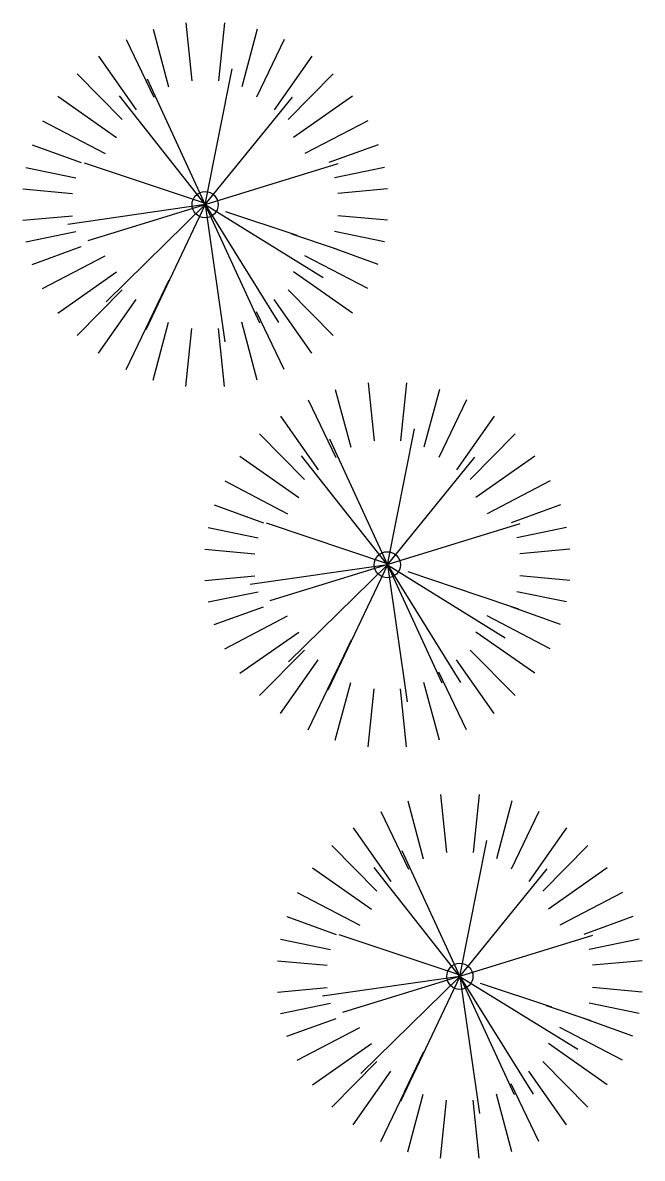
# Model space of a CAD drawing. Header units: inches. Extents: x 675 to 51927, y 19035 to 68555.
# Drawn here: x 5085 to 7492, y 39484 to 43899 of the extents above; entities that cross this region are included whole.
import ezdxf

# ---------------------------------------------------------------- set-up
doc = ezdxf.new("R2010")
doc.units = ezdxf.units.IN
doc.header["$LTSCALE"] = 0.5
doc.header["$MEASUREMENT"] = 0
doc.layers.add('00 plants', color=87, linetype='Continuous')

msp = doc.modelspace()

# ---------------------------------------------------------------- linework, layer by layer
at = {"layer": '00 plants'}
for p, q in [((5718.7, 43898.6), (5742.3, 43673.2)), ((5868.5, 43898.6), (5844.9, 43673.2)), ((5591.4, 43873.2), (5651.5, 43648.8)), ((5995.8, 43873.2), (5935.7, 43648.8)), ((5486.6, 43832.8), (5594, 43608.6)), ((6100.6, 43832.8), (5993.2, 43608.6)), ((5378.9, 43769.1), (5525.1, 43560.3)), ((6208.3, 43769.1), (6062.1, 43560.3)), ((5793.6, 43191.3), (5899.1, 43719.8)), ((5296.7, 43700.2), (5471.6, 43522.9)), ((5568.5, 43681), (6004.8, 42731.9)), ((6290.5, 43700.2), (6115.6, 43522.9)), ((5221, 43613.1), (5449.8, 43452.8)), ((5793.6, 43191.3), (5460.5, 43614.9)), ((5793.6, 43191.3), (6133.3, 43609.7)), ((6366.2, 43613.1), (6137.4, 43452.8)), ((5161.7, 43517.6), (5405.7, 43389.7)), ((6425.5, 43517.6), (6181.5, 43389.7)), ((5121.5, 43424), (5312.5, 43354.5)), ((6465.7, 43424), (6274.7, 43354.5)), ((5323.2, 43354.2), (5801.1, 43194.1)), ((5097.2, 43335.7), (5291.2, 43296)), ((6308.7, 43349.9), (5337.4, 43050.8)), ((6490, 43335.7), (6296, 43296)), ((5085, 43252.2), (5278.6, 43234.2)), ((6502.2, 43252.2), (6308.6, 43234.2)), ((5793.6, 43191.3), (5260.2, 43114.4)), ((5793.6, 43191.3), (5409.1, 42813.7)), ((5793.6, 43191.3), (5563, 42704.2)), ((5793.6, 43191.3), (5870.5, 42657.9)), ((5793.6, 43191.3), (6078.3, 42733.7)), ((5793.6, 43191.3), (6251.9, 42907.8)), ((5085, 43130.4), (5278.6, 43148.4)), ((5873, 43164.7), (6149.2, 43072.2)), ((6502.2, 43130.4), (6308.6, 43148.4)), ((5097.2, 43046.9), (5291.2, 43086.6)), ((6490, 43046.9), (6296, 43086.6)), ((6304, 43018.2), (6130.4, 43077.1)), ((5121.5, 42958.6), (5312.5, 43028.1)), ((6465.7, 42958.6), (6274.7, 43028.1)), ((5161.7, 42865), (5405.7, 42992.9)), ((6425.5, 42865), (6181.5, 42992.9)), ((5221, 42769.5), (5449.8, 42929.8)), ((6366.2, 42769.5), (6137.4, 42929.8)), ((5578.7, 42742.2), (5653.9, 42899.2)), ((5296.7, 42682.5), (5471.6, 42859.7)), ((5378.9, 42613.5), (5525.1, 42822.3)), ((6208.3, 42613.5), (6062.1, 42822.3)), ((6290.5, 42682.5), (6115.6, 42859.7)), ((5486.6, 42549.8), (5594, 42774)), ((5591.4, 42509.5), (5651.5, 42733.8)), ((5995.8, 42509.5), (5935.7, 42733.8)), ((6100.6, 42549.8), (5993.2, 42774)), ((5718.7, 42484.1), (5742.3, 42709.5)), ((5868.5, 42484.1), (5844.9, 42709.5)), ((6299.2, 42473.2), (6359.3, 42248.8)), ((6426.5, 42498.6), (6450.1, 42273.2)), ((6576.3, 42498.6), (6552.7, 42273.2)), ((6703.6, 42473.2), (6643.5, 42248.8)), ((6194.4, 42432.8), (6301.8, 42208.6)), ((6808.4, 42432.8), (6701, 42208.6)), ((6086.7, 42369.1), (6232.9, 42160.3)), ((6916.1, 42369.1), (6769.9, 42160.3)), ((6004.5, 42300.2), (6179.4, 42122.9)), ((6501.4, 41791.3), (6606.9, 42319.8)), ((6998.3, 42300.2), (6823.4, 42122.9)), ((6276.3, 42281), (6712.6, 41331.9)), ((5928.8, 42213.1), (6157.6, 42052.8)), ((6501.4, 41791.3), (6168.3, 42214.9)), ((6501.4, 41791.3), (6841.1, 42209.7)), ((7074, 42213.1), (6845.2, 42052.8)), ((5869.5, 42117.6), (6113.5, 41989.7)), ((7133.3, 42117.6), (6889.3, 41989.7)), ((5829.3, 42024), (6020.3, 41954.5)), ((7173.5, 42024), (6982.5, 41954.5)), ((6031, 41954.2), (6508.9, 41794.1)), ((7016.5, 41949.9), (6045.2, 41650.8)), ((5805, 41935.7), (5999, 41896)), ((7197.8, 41935.7), (7003.8, 41896)), ((5792.8, 41852.2), (5986.4, 41834.2)), ((7210, 41852.2), (7016.4, 41834.2)), ((6501.4, 41791.3), (5968, 41714.4)), ((6501.4, 41791.3), (6116.9, 41413.7)), ((6501.4, 41791.3), (6270.8, 41304.2)), ((6501.4, 41791.3), (6578.3, 41257.9)), ((6501.4, 41791.3), (6786.1, 41333.7)), ((6501.4, 41791.3), (6959.7, 41507.8)), ((6580.8, 41764.7), (6857, 41672.2)), ((5792.8, 41730.4), (5986.4, 41748.4)), ((7210, 41730.4), (7016.4, 41748.4)), ((5805, 41646.9), (5999, 41686.6)), ((7011.8, 41618.2), (6838.2, 41677.1)), ((7197.8, 41646.9), (7003.8, 41686.6)), ((5829.3, 41558.6), (6020.3, 41628.1)), ((5869.5, 41465), (6113.5, 41592.9)), ((7133.3, 41465), (6889.3, 41592.9)), ((7173.5, 41558.6), (6982.5, 41628.1)), ((5928.8, 41369.5), (6157.6, 41529.8)), ((6286.5, 41342.2), (6361.7, 41499.2)), ((7074, 41369.5), (6845.2, 41529.8)), ((6004.5, 41282.5), (6179.4, 41459.7)), ((6998.3, 41282.5), (6823.4, 41459.7)), ((6086.7, 41213.5), (6232.9, 41422.3)), ((6916.1, 41213.5), (6769.9, 41422.3)), ((6194.4, 41149.8), (6301.8, 41374)), ((6808.4, 41149.8), (6701, 41374)), ((6299.2, 41109.5), (6359.3, 41333.8)), ((6703.6, 41109.5), (6643.5, 41333.8)), ((6426.5, 41084.1), (6450.1, 41309.5)), ((6576.3, 41084.1), (6552.7, 41309.5)), ((6708.2, 40898.6), (6731.8, 40673.2)), ((6858, 40898.6), (6834.4, 40673.2)), ((6580.9, 40873.2), (6641, 40648.8)), ((6985.3, 40873.2), (6925.2, 40648.8)), ((6476.1, 40832.8), (6583.5, 40608.6)), ((7090.1, 40832.8), (6982.7, 40608.6)), ((6368.4, 40769.1), (6514.6, 40560.3)), ((7197.8, 40769.1), (7051.6, 40560.3)), ((6783.1, 40191.3), (6888.5, 40719.8)), ((6286.2, 40700.2), (6461.1, 40522.9)), ((6558, 40681), (6994.2, 39731.9)), ((7279.9, 40700.2), (7105.1, 40522.9)), ((6783.1, 40191.3), (6450, 40614.9)), ((6210.5, 40613.1), (6439.3, 40452.8)), ((6783.1, 40191.3), (7122.8, 40609.7)), ((7355.7, 40613.1), (7126.8, 40452.8)), ((6151.1, 40517.6), (6395.1, 40389.7)), ((7415, 40517.6), (7171, 40389.7)), ((6111, 40424), (6302, 40354.5)), ((7455.1, 40424), (7264.2, 40354.5)), ((6312.6, 40354.2), (6790.6, 40194.1)), ((7298.1, 40349.9), (6326.9, 40050.8)), ((6086.7, 40335.7), (6280.7, 40296)), ((7479.5, 40335.7), (7285.5, 40296)), ((6074.5, 40252.2), (6268.1, 40234.2)), ((7491.7, 40252.2), (7298.1, 40234.2)), ((6783.1, 40191.3), (6249.7, 40114.4)), ((6783.1, 40191.3), (6398.6, 39813.7)), ((6783.1, 40191.3), (6552.5, 39704.2)), ((6783.1, 40191.3), (6860, 39657.9)), ((6783.1, 40191.3), (7067.8, 39733.7)), ((6783.1, 40191.3), (7241.4, 39907.8)), ((6074.5, 40130.4), (6268.1, 40148.4)), ((6862.5, 40164.7), (7138.7, 40072.2)), ((7491.7, 40130.4), (7298.1, 40148.4)), ((6086.7, 40046.9), (6280.7, 40086.6)), ((7479.5, 40046.9), (7285.5, 40086.6)), ((7293.4, 40018.2), (7119.9, 40077.1)), ((6111, 39958.6), (6302, 40028.1)), ((7455.1, 39958.6), (7264.2, 40028.1)), ((6151.1, 39865), (6395.1, 39992.9)), ((7415, 39865), (7171, 39992.9)), ((6210.5, 39769.5), (6439.3, 39929.8)), ((7355.7, 39769.5), (7126.8, 39929.8)), ((6568.2, 39742.2), (6643.4, 39899.2)), ((6286.2, 39682.5), (6461.1, 39859.7)), ((6368.4, 39613.5), (6514.6, 39822.3)), ((7197.8, 39613.5), (7051.6, 39822.3)), ((7279.9, 39682.5), (7105.1, 39859.7)), ((6476.1, 39549.8), (6583.5, 39774)), ((6580.9, 39509.5), (6641, 39733.8)), ((6985.3, 39509.5), (6925.2, 39733.8)), ((7090.1, 39549.8), (6982.7, 39774)), ((6708.2, 39484.1), (6731.8, 39709.5)), ((6858, 39484.1), (6834.4, 39709.5))]:
    msp.add_line(p, q, dxfattribs=at)
for centre in [(5793.6, 43191.3), (6501.4, 41791.3), (6783.1, 40191.3)]:
    msp.add_circle(centre, 50.8, dxfattribs=at)

doc.saveas('drawing.dxf')
